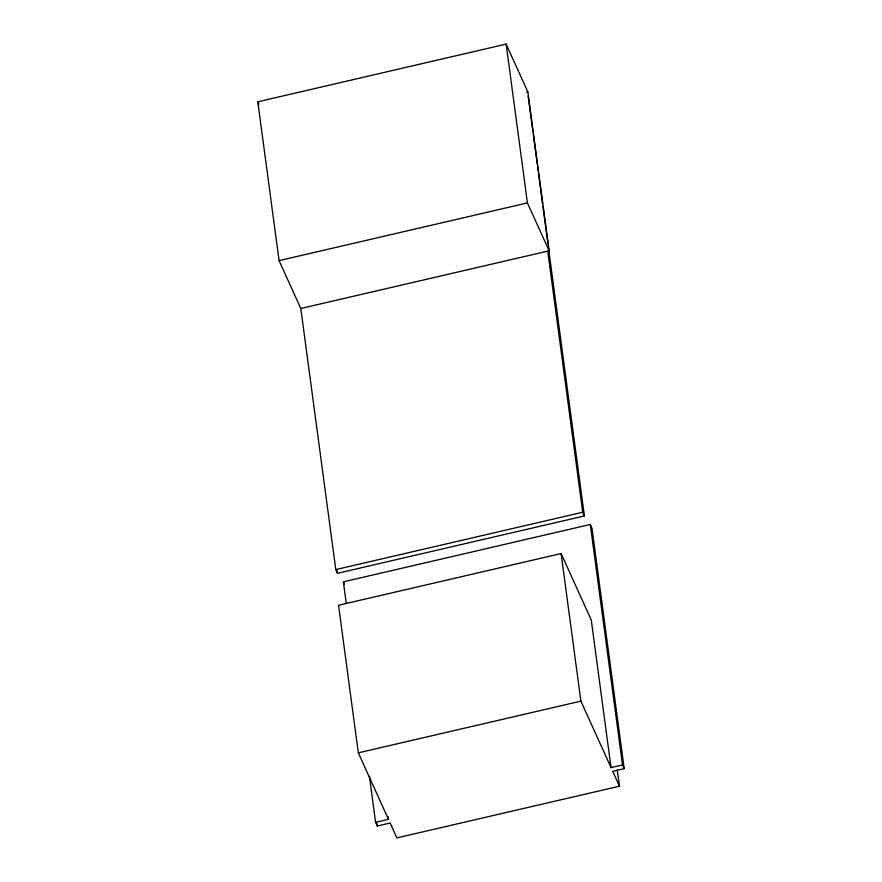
<?xml version="1.0" encoding="UTF-8"?>
<svg xmlns="http://www.w3.org/2000/svg" width="882" height="882" viewBox="0 0 882 882"><rect width="100%" height="100%" fill="white"/><g stroke="black" fill="none" stroke-linecap="round" stroke-linejoin="round"><path stroke-width="1.32" d="M257.809 101.794L506.147 44.1L527.866 91.971L549.144 250.797L300.806 308.491L279.087 260.62L257.809 101.794L258.922 104.241M526.444 92.301L527.866 91.971M279.087 260.62L527.425 202.926L549.144 250.797M335.788 569.585L582.704 512.233L584.391 515.948L337.475 573.311L335.788 569.585L300.806 308.491M346.284 603.564L343.374 581.833L590.29 524.47L591.965 528.186L624.191 768.663L612.725 771.32L619.473 786.193L396.9 837.9L390.153 823.027L377.276 826.015L375.589 822.3L369.404 776.105M624.191 768.663L622.505 764.937L611.039 767.605L591.271 620.013L561.117 553.543L338.545 605.25L358.324 752.842L388.466 819.312L375.589 822.3M358.324 752.842L580.896 701.146L611.039 767.605M343.374 581.833L344.498 584.314M590.29 524.47L622.505 764.937M528.131 96.017L532.882 131.473M533.246 134.196L537.259 164.195M537.623 166.919L538.174 171.009M538.538 173.732L542.562 203.731M542.926 206.454L547.854 243.267M548.218 245.99L584.391 515.948M547.722 251.127L582.704 512.233M617.29 769.887L619.473 786.193M506.147 44.1L527.425 202.926M561.117 553.543L580.896 701.146M388.102 816.6L388.466 819.312M376.912 823.303L377.276 826.015M337.111 570.577L337.475 573.311"/></g></svg>
